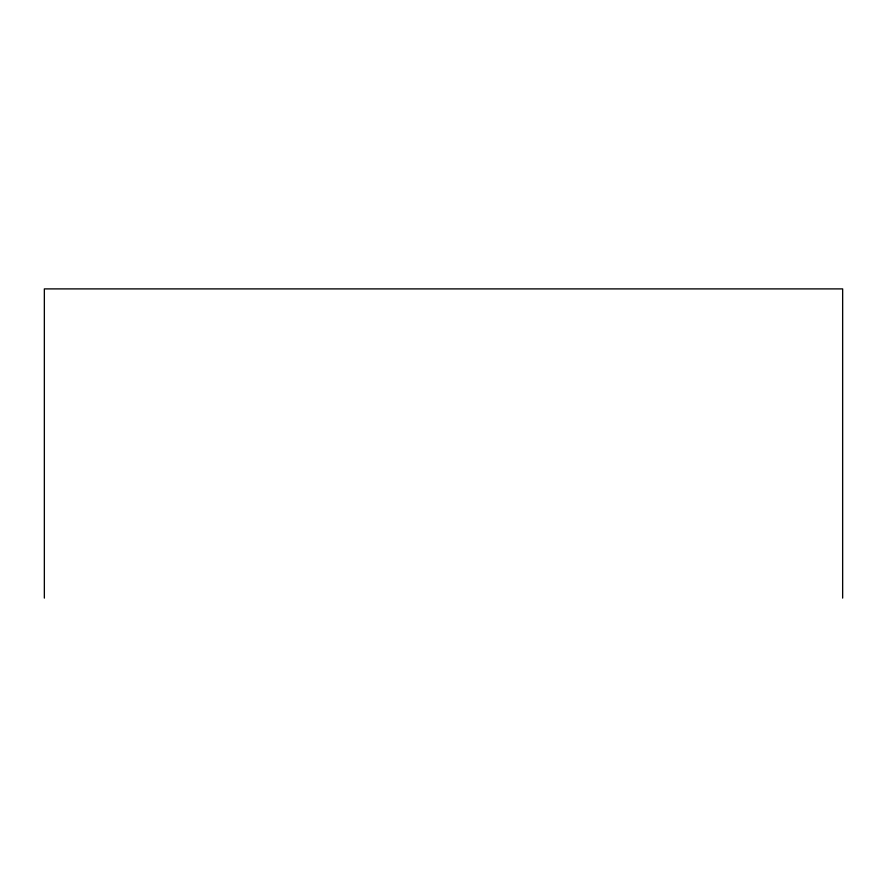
<?xml version="1.0" encoding="UTF-8"?>
<svg xmlns="http://www.w3.org/2000/svg" width="887" height="887" viewBox="0 0 887 887"><rect width="100%" height="100%" fill="white"/><g stroke="black" fill="none" stroke-linecap="round" stroke-linejoin="round"><path stroke-width="1.33" d="M842.65 598.104L842.65 288.896L44.35 288.896L44.35 598.104"/></g></svg>
